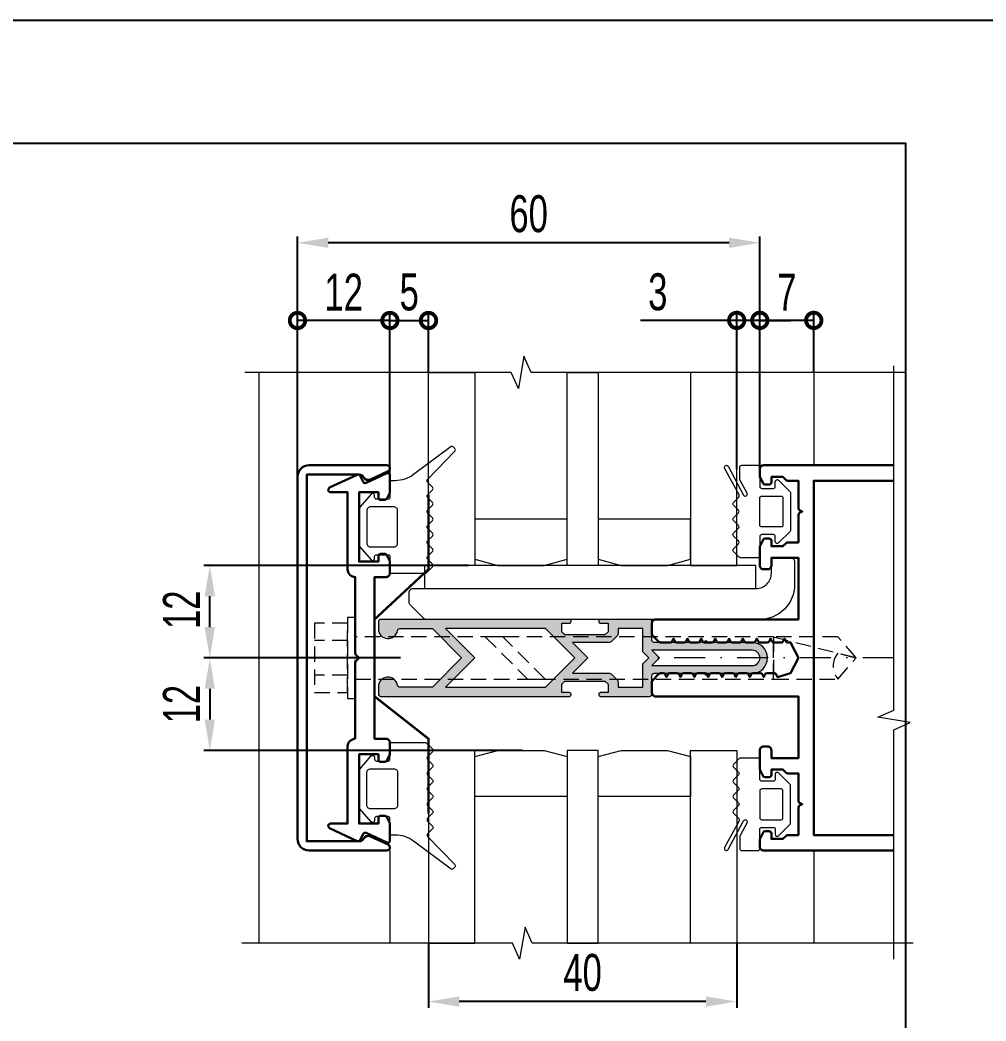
# Model space of a CAD drawing. Extents: x -37 to 8820, y -336 to 478.
# Drawn here: x 1373.2 to 1451.5, y 215.8 to 297 of the extents above; entities that cross this region are included whole.
import ezdxf

# ---------------------------------------------------------------- set-up
doc = ezdxf.new("R2010")
doc.units = 0
doc.header["$LTSCALE"] = 5
doc.linetypes.add('DASHDOT', pattern=[1, 0.5, -0.25, 0, -0.25])
doc.linetypes.add('HIDDEN', pattern=[0.375, 0.25, -0.125])
doc.layers.get('0').update_dxf_attribs({"linetype": 'CONTINUOUS', "lineweight": 30})
doc.layers.get('DEFPOINTS').update_dxf_attribs({"linetype": 'CONTINUOUS'})
for name, color, linetype, lineweight in [('1', 6, 'DASHDOT', 13), ('2', 3, 'HIDDEN', 13), ('Dimentions', 5, 'CONTINUOUS', 15), ('Glass', 5, 'CONTINUOUS', 20), ('Ал подклад', 7, 'CONTINUOUS', 20), ('Герлен', 7, 'CONTINUOUS', 60), ('Зигзаг', 1, 'CONTINUOUS', 15), ('Конструкции', 252, 'CONTINUOUS', 20), ('Подкладки', 1, 'CONTINUOUS', 20), ('Уплотнители', 1, 'CONTINUOUS', 20), ('Штриховка', 1, 'CONTINUOUS', 5)]:
    doc.layers.add(name, color=color, linetype=linetype, lineweight=lineweight)
doc.layers.add('Скрытые', color=14, linetype='CONTINUOUS', plot=False)
doc.styles.add('3', font='RUSS.SHX', dxfattribs={"width": 0.7, "height": 3})
doc.dimstyles.new('MX1_6', dxfattribs={"dimtxt": 3, "dimasz": 2.5, "dimexe": 0.5, "dimexo": 0, "dimgap": 0.8, "dimtad": 1, "dimlfac": 1.6, "dimdsep": 46, "dimtxsty": '3', "dimcen": 0, "dimclrd": 256, "dimclre": 256, "dimclrt": 256, "dimaunit": 1, "dimadec": 0, "dimazin": 0, "dimtfac": 1, "dimtmove": 0, "dimatfit": 1, "dimfxl": 1, "dimtvp": 1, "dimtolj": 1, "dimtzin": 0, "dimarcsym": 0})

# ---------------------------------------------------------------- blocks, each defined once
blk = doc.blocks.new('_DotSmall')
at = {"color": 0, "linetype": 'ByBlock', "const_width": 0.5}
blk.add_lwpolyline([(-0.0625, 0, 1), (0.0625, 0, 1)], format="xyb", close=True, dxfattribs=at)
blk = doc.blocks.new('*D708')
at = {"layer": 'DEFPOINTS', "color": 0, "linetype": 'Continuous', "transparency": 16777216}
for p in [(1406.32, 272.621), (1406.32, 268.402), (1403.195, 260.059)]:
    blk.add_point(p, dxfattribs=at)
at = {"layer": 'Dimentions', "linetype": 'Continuous', "lineweight": -2, "transparency": 16777216}
for p, q in [((1403.195, 260.059), (1403.195, 273.121)), ((1406.32, 268.402), (1406.32, 273.121)), ((1403.195, 272.621), (1406.32, 272.621))]:
    blk.add_line(p, q, dxfattribs=at)
at = {"layer": 'Dimentions', "linetype": 'Continuous', "lineweight": -2, "transparency": 16777216, "xscale": 2.5, "yscale": 2.5, "zscale": 2.5, "rotation": 180}
blk.add_blockref('_DotSmall', (1403.195, 272.621), dxfattribs=at)
at = {"layer": 'Dimentions', "linetype": 'Continuous', "lineweight": -2, "transparency": 16777216, "xscale": 2.5, "yscale": 2.5, "zscale": 2.5}
blk.add_blockref('_DotSmall', (1406.32, 272.621), dxfattribs=at)
at = {"layer": 'Dimentions', "linetype": 'Continuous', "transparency": 16777216, "insert": (1404.758, 274.921), "char_height": 3, "attachment_point": 5, "style": '3'}
blk.add_mtext('\\A1;5', dxfattribs=at)
blk = doc.blocks.new('*D709')
at = {"layer": 'DEFPOINTS', "color": 0, "linetype": 'Continuous', "transparency": 16777216}
for p in [(1406.32, 222.091), (1431.32, 222.091), (1406.32, 217.365)]:
    blk.add_point(p, dxfattribs=at)
at = {"layer": 'Dimentions', "linetype": 'Continuous', "lineweight": -2, "transparency": 16777216}
for p, q in [((1406.32, 222.091), (1406.32, 216.865)), ((1431.32, 222.091), (1431.32, 216.865)), ((1428.82, 217.365), (1408.82, 217.365))]:
    blk.add_line(p, q, dxfattribs=at)
at = {"layer": 'Dimentions', "linetype": 'Continuous', "transparency": 16777216}
for points in [[(1408.82, 217.782), (1408.82, 216.948), (1406.32, 217.365)], [(1428.82, 217.782), (1428.82, 216.948), (1431.32, 217.365)]]:
    blk.add_solid(points, dxfattribs=at)
at = {"layer": 'Dimentions', "linetype": 'Continuous', "transparency": 16777216, "insert": (1418.82, 219.708), "char_height": 3, "attachment_point": 5, "style": '3'}
blk.add_mtext('\\A1;40', dxfattribs=at)
blk = doc.blocks.new('*D710')
at = {"layer": 'DEFPOINTS', "color": 0, "linetype": 'Continuous', "transparency": 16777216}
for p in [(1431.32, 272.63), (1431.32, 260.559), (1433.195, 260.559)]:
    blk.add_point(p, dxfattribs=at)
at = {"layer": 'Dimentions', "linetype": 'Continuous', "lineweight": -2, "transparency": 16777216}
for p, q in [((1431.32, 260.559), (1431.32, 273.13)), ((1433.195, 260.559), (1433.195, 273.13)), ((1431.32, 272.63), (1423.52, 272.63)), ((1433.195, 272.63), (1431.32, 272.63)), ((1433.195, 272.63), (1435.695, 272.63))]:
    blk.add_line(p, q, dxfattribs=at)
at = {"layer": 'Dimentions', "linetype": 'Continuous', "lineweight": -2, "transparency": 16777216, "xscale": 2.5, "yscale": 2.5, "zscale": 2.5}
blk.add_blockref('_DotSmall', (1431.32, 272.63), dxfattribs=at)
at = {"layer": 'Dimentions', "linetype": 'Continuous', "lineweight": -2, "transparency": 16777216, "xscale": 2.5, "yscale": 2.5, "zscale": 2.5, "rotation": 180}
blk.add_blockref('_DotSmall', (1433.195, 272.63), dxfattribs=at)
at = {"layer": 'Dimentions', "linetype": 'Continuous', "transparency": 16777216, "insert": (1424.92, 274.93), "char_height": 3, "attachment_point": 5, "style": '3'}
blk.add_mtext('\\A1;3', dxfattribs=at)
blk = doc.blocks.new('*D711')
at = {"layer": 'DEFPOINTS', "color": 0, "linetype": 'Continuous', "transparency": 16777216}
for p in [(1395.695, 278.925), (1433.195, 260.559), (1395.695, 258.183)]:
    blk.add_point(p, dxfattribs=at)
at = {"layer": 'Dimentions', "linetype": 'Continuous', "lineweight": -2, "transparency": 16777216}
for p, q in [((1395.695, 258.183), (1395.695, 279.425)), ((1433.195, 260.559), (1433.195, 279.425)), ((1430.695, 278.925), (1398.195, 278.925))]:
    blk.add_line(p, q, dxfattribs=at)
at = {"layer": 'Dimentions', "linetype": 'Continuous', "transparency": 16777216}
for points in [[(1398.195, 279.341), (1398.195, 278.508), (1395.695, 278.925)], [(1430.695, 279.341), (1430.695, 278.508), (1433.195, 278.925)]]:
    blk.add_solid(points, dxfattribs=at)
at = {"layer": 'Dimentions', "linetype": 'Continuous', "transparency": 16777216, "insert": (1414.445, 281.268), "char_height": 3, "attachment_point": 5, "style": '3'}
blk.add_mtext('\\A1;60', dxfattribs=at)
blk = doc.blocks.new('*D712')
at = {"layer": 'DEFPOINTS', "color": 0, "linetype": 'Continuous', "transparency": 16777216}
for p in [(1395.695, 272.621), (1403.195, 267.845), (1395.695, 258.183)]:
    blk.add_point(p, dxfattribs=at)
at = {"layer": 'Dimentions', "linetype": 'Continuous', "lineweight": -2, "transparency": 16777216}
for p, q in [((1395.695, 258.183), (1395.695, 273.121)), ((1403.195, 267.845), (1403.195, 273.121)), ((1403.195, 272.621), (1395.695, 272.621))]:
    blk.add_line(p, q, dxfattribs=at)
at = {"layer": 'Dimentions', "linetype": 'Continuous', "lineweight": -2, "transparency": 16777216, "xscale": 2.5, "yscale": 2.5, "zscale": 2.5, "rotation": 180}
blk.add_blockref('_DotSmall', (1395.695, 272.621), dxfattribs=at)
at = {"layer": 'Dimentions', "linetype": 'Continuous', "lineweight": -2, "transparency": 16777216, "xscale": 2.5, "yscale": 2.5, "zscale": 2.5}
blk.add_blockref('_DotSmall', (1403.195, 272.621), dxfattribs=at)
at = {"layer": 'Dimentions', "linetype": 'Continuous', "transparency": 16777216, "insert": (1399.445, 274.921), "char_height": 3, "attachment_point": 5, "style": '3'}
blk.add_mtext('\\A1;12', dxfattribs=at)
blk = doc.blocks.new('*D713')
at = {"layer": 'DEFPOINTS', "color": 0, "linetype": 'Continuous', "transparency": 16777216}
for p in [(1433.195, 272.63), (1433.195, 268.859), (1437.57, 268.402)]:
    blk.add_point(p, dxfattribs=at)
at = {"layer": 'Dimentions', "linetype": 'Continuous', "lineweight": -2, "transparency": 16777216}
for p, q in [((1433.195, 268.859), (1433.195, 273.13)), ((1437.57, 268.402), (1437.57, 273.13)), ((1437.57, 272.63), (1433.195, 272.63))]:
    blk.add_line(p, q, dxfattribs=at)
at = {"layer": 'Dimentions', "linetype": 'Continuous', "lineweight": -2, "transparency": 16777216, "xscale": 2.5, "yscale": 2.5, "zscale": 2.5, "rotation": 180}
blk.add_blockref('_DotSmall', (1433.195, 272.63), dxfattribs=at)
at = {"layer": 'Dimentions', "linetype": 'Continuous', "lineweight": -2, "transparency": 16777216, "xscale": 2.5, "yscale": 2.5, "zscale": 2.5}
blk.add_blockref('_DotSmall', (1437.57, 272.63), dxfattribs=at)
at = {"layer": 'Dimentions', "linetype": 'Continuous', "transparency": 16777216, "insert": (1435.383, 274.93), "char_height": 3, "attachment_point": 5, "style": '3'}
blk.add_mtext('\\A1;7', dxfattribs=at)
blk = doc.blocks.new('*D730')
at = {"layer": 'DEFPOINTS', "color": 0, "linetype": 'Continuous', "transparency": 16777216}
for p in [(1388.586, 252.746), (1409.576, 252.746), (1404.055, 245.246)]:
    blk.add_point(p, dxfattribs=at)
at = {"layer": 'Dimentions', "linetype": 'Continuous', "lineweight": -2, "transparency": 16777216}
for p, q in [((1409.576, 252.746), (1388.086, 252.746)), ((1388.586, 247.746), (1388.586, 250.246)), ((1404.055, 245.246), (1388.086, 245.246))]:
    blk.add_line(p, q, dxfattribs=at)
at = {"layer": 'Dimentions', "linetype": 'Continuous', "transparency": 16777216}
for points in [[(1388.169, 250.246), (1389.003, 250.246), (1388.586, 252.746)], [(1388.169, 247.746), (1389.003, 247.746), (1388.586, 245.246)]]:
    blk.add_solid(points, dxfattribs=at)
at = {"layer": 'Dimentions', "linetype": 'Continuous', "transparency": 16777216, "insert": (1386.286, 249.153), "char_height": 3, "attachment_point": 5, "rotation": 90, "style": '3'}
blk.add_mtext('\\A1;12', dxfattribs=at)
blk = doc.blocks.new('*D731')
at = {"layer": 'DEFPOINTS', "color": 0, "linetype": 'Continuous', "transparency": 16777216}
for p in [(1404.055, 245.246), (1388.586, 237.746), (1413.951, 237.746)]:
    blk.add_point(p, dxfattribs=at)
at = {"layer": 'Dimentions', "linetype": 'Continuous', "lineweight": -2, "transparency": 16777216}
for p, q in [((1404.055, 245.246), (1388.086, 245.246)), ((1388.586, 242.746), (1388.586, 240.246)), ((1413.951, 237.746), (1388.086, 237.746))]:
    blk.add_line(p, q, dxfattribs=at)
at = {"layer": 'Dimentions', "linetype": 'Continuous', "transparency": 16777216}
for points in [[(1388.169, 242.746), (1389.003, 242.746), (1388.586, 245.246)], [(1388.169, 240.246), (1389.003, 240.246), (1388.586, 237.746)]]:
    blk.add_solid(points, dxfattribs=at)
at = {"layer": 'Dimentions', "linetype": 'Continuous', "transparency": 16777216, "insert": (1386.286, 241.496), "char_height": 3, "attachment_point": 5, "rotation": 90, "style": '3'}
blk.add_mtext('\\A1;12', dxfattribs=at)

msp = doc.modelspace()

# ---------------------------------------------------------------- hatches: boundary and pattern name
at = {"layer": 'Штриховка'}
h = msp.add_hatch(color=256, dxfattribs=at)
h.paths.add_polyline_path([(1407.6935, 247.6214), (1410.0685, 245.2464), (1407.6935, 242.8714), (1415.8185, 242.8714), (1418.1935, 245.2464), (1415.8185, 247.6214)], flags=16)
edge = h.paths.add_edge_path()
edge.add_arc((1420.2578, 248.2464), 0.125, 90, 180)
edge.add_line((1420.1328, 248.2464), (1420.1328, 248.1839))
edge.add_arc((1420.2578, 248.1839), 0.125, 180, 270)
edge.add_line((1420.2578, 248.0589), (1420.8828, 248.0589))
edge.add_line((1420.8828, 248.0589), (1420.8828, 247.3677))
edge.add_line((1420.8828, 247.3677), (1420.6365, 247.1214))
edge.add_line((1420.6365, 247.1214), (1417.3791, 247.1214))
edge.add_line((1417.3791, 247.1214), (1417.1328, 247.3677))
edge.add_line((1417.1328, 247.3677), (1417.1328, 248.0589))
edge.add_line((1417.1328, 248.0589), (1417.7578, 248.0589))
edge.add_arc((1417.7578, 248.1839), 0.125, 270, 360)
edge.add_line((1417.8828, 248.1839), (1417.8828, 248.2464))
edge.add_arc((1417.7578, 248.2464), 0.125, 360, 450)
edge.add_line((1417.7578, 248.3714), (1402.4453, 248.3714))
edge.add_arc((1402.4453, 248.1839), 0.1875, 90, 180)
edge.add_line((1402.2578, 248.1839), (1402.2578, 247.5901))
edge.add_arc((1403.0391, 247.5901), 0.7812, 180, 350.718201)
edge.add_arc((1403.9951, 247.4339), 0.1875, 90, 170.718201, ccw=False)
edge.add_line((1403.9951, 247.6214), (1406.6328, 247.6214))
edge.add_line((1406.6328, 247.6214), (1409.0078, 245.2464))
edge.add_line((1409.0078, 245.2464), (1406.6328, 242.8714))
edge.add_line((1406.6328, 242.8714), (1403.9951, 242.8714))
edge.add_arc((1403.9951, 243.0589), 0.1875, 189.281799, 270, ccw=False)
edge.add_arc((1403.0391, 242.9026), 0.7812, 9.281799, 180)
edge.add_line((1402.2578, 242.9026), (1402.2578, 242.3089))
edge.add_arc((1402.4453, 242.3089), 0.1875, 180, 270)
edge.add_line((1402.4453, 242.1214), (1417.7578, 242.1214))
edge.add_arc((1417.7578, 242.2464), 0.125, 270, 360)
edge.add_line((1417.8828, 242.2464), (1417.8828, 242.3089))
edge.add_arc((1417.7578, 242.3089), 0.125, 360, 450)
edge.add_line((1417.7578, 242.4339), (1417.1328, 242.4339))
edge.add_line((1417.1328, 242.4339), (1417.1328, 243.1251))
edge.add_line((1417.1328, 243.1251), (1417.3791, 243.3714))
edge.add_line((1417.3791, 243.3714), (1420.6365, 243.3714))
edge.add_line((1420.6365, 243.3714), (1420.8828, 243.1251))
edge.add_line((1420.8828, 243.1251), (1420.8828, 242.4339))
edge.add_line((1420.8828, 242.4339), (1420.2578, 242.4339))
edge.add_arc((1420.2578, 242.3089), 0.125, 90, 180)
edge.add_line((1420.1328, 242.3089), (1420.1328, 242.2464))
edge.add_arc((1420.2578, 242.2464), 0.125, 180, 270)
edge.add_line((1420.2578, 242.1214), (1424.2578, 242.1214))
edge.add_arc((1424.2578, 242.3089), 0.1875, 270, 360)
edge.add_line((1424.4453, 242.3089), (1424.4453, 243.8089))
edge.add_arc((1424.6328, 243.8089), 0.1875, 90, 180, ccw=False)
edge.add_line((1424.6328, 243.9964), (1428.6953, 243.9964))
edge.add_arc((1428.8203, 243.9964), 0.125, 180, 360)
edge.add_line((1428.9453, 243.9964), (1432.5703, 243.9964))
edge.add_arc((1432.5703, 245.2464), 1.25, 270, 450)
edge.add_line((1432.5703, 246.4964), (1428.9453, 246.4964))
edge.add_arc((1428.8203, 246.4964), 0.125, 0, 180)
edge.add_line((1428.6953, 246.4964), (1424.6328, 246.4964))
edge.add_arc((1424.6328, 246.6839), 0.1875, 180, 270, ccw=False)
edge.add_line((1424.4453, 246.6839), (1424.4453, 248.1839))
edge.add_arc((1424.2578, 248.1839), 0.1875, 360, 450)
edge.add_line((1424.2578, 248.3714), (1420.2578, 248.3714))
edge = h.paths.add_edge_path(flags=16)
edge.add_line((1423.6953, 247.6214), (1421.6953, 247.6214))
edge.add_line((1421.6953, 247.6214), (1421.6953, 247.1972))
edge.add_arc((1421.5078, 247.1972), 0.1875, 315, 360, ccw=False)
edge.add_line((1421.6404, 247.0646), (1421.1271, 246.5513))
edge.add_arc((1420.9945, 246.6839), 0.1875, 270, 315, ccw=False)
edge.add_line((1420.9945, 246.4964), (1418.0041, 246.4964))
edge.add_line((1418.0041, 246.4964), (1419.2541, 245.2464))
edge.add_line((1419.2541, 245.2464), (1418.0041, 243.9964))
edge.add_line((1418.0041, 243.9964), (1420.9945, 243.9964))
edge.add_arc((1420.9945, 243.8089), 0.1875, 45, 90, ccw=False)
edge.add_line((1421.1271, 243.9415), (1421.6404, 243.4281))
edge.add_arc((1421.5078, 243.2956), 0.1875, 0, 45, ccw=False)
edge.add_line((1421.6953, 243.2956), (1421.6953, 242.8714))
edge.add_line((1421.6953, 242.8714), (1423.6953, 242.8714))
edge.add_line((1423.6953, 242.8714), (1423.6953, 244.7553))
edge.add_line((1423.6953, 244.7553), (1424.1864, 245.2464))
edge.add_line((1424.1864, 245.2464), (1423.6953, 245.7375))
edge.add_line((1423.6953, 245.7375), (1423.6953, 247.6214))
edge = h.paths.add_edge_path(flags=16)
edge.add_line((1425.0703, 245.2464), (1424.4453, 244.6214))
edge.add_line((1424.4453, 244.6214), (1432.5703, 244.6214))
edge.add_arc((1432.5703, 245.2464), 0.625, 270, 450)
edge.add_line((1432.5703, 245.8714), (1424.4453, 245.8714))
edge.add_line((1424.4453, 245.8714), (1425.0703, 245.2464))

# ---------------------------------------------------------------- linework, layer by layer
for points in [[(1395.6953, 259.9339), (1395.6953, 230.5589, 0.4142136), (1396.6328, 229.6214), (1402.9453, 229.6214, 0.8025849), (1403.051, 230.098), (1401.6143, 230.7679, 0.4015594), (1401.0413, 230.5733, -0.2797393), (1400.7086, 230.3714), (1396.4453, 230.3714), (1396.4453, 260.1214), (1400.7086, 260.1214, -0.2797393), (1401.0413, 259.9195, 0.4015594), (1401.6143, 259.7249), (1403.051, 260.3948, 0.8025849), (1402.9453, 260.8714), (1396.6328, 260.8714, 0.4142136)], [(1400.3828, 238.6839), (1400.3828, 244.8562, -0.1989124), (1400.4377, 244.9888), (1400.6953, 245.2464), (1400.4377, 245.504, -0.1989124), (1400.3828, 245.6365), (1400.3828, 251.8089, -0.4142136), (1399.7578, 252.4339), (1399.7578, 258.6839), (1398.3828, 258.6839, -0.4142136), (1398.1953, 258.8714), (1398.1953, 258.8904, -0.2914734), (1398.3036, 259.0603), (1400.5414, 260.1038, -0.4142136), (1400.7906, 260.0131), (1401.0106, 259.5413, 0.4142136), (1401.2597, 259.4506), (1402.9286, 260.2288, -0.5486188), (1403.1953, 260.0589), (1403.1953, 258.7281, -0.1164338), (1403.1755, 258.6443), (1402.9347, 258.1625, -0.284079), (1402.7669, 258.0589), (1402.4453, 258.0589, -0.4142136), (1402.2578, 258.2464), (1402.2578, 258.6839), (1400.6953, 258.6839), (1400.6953, 253.0589), (1402.2578, 253.0589), (1402.2578, 253.4964, -0.4142136), (1402.4453, 253.6839), (1402.7669, 253.6839, -0.284079), (1402.9347, 253.5802), (1403.1755, 253.0985, -0.1164338), (1403.1953, 253.0146), (1403.1953, 252.1214, -0.4142136), (1402.8828, 251.8089), (1401.9453, 251.8089), (1401.9453, 238.6839), (1402.8828, 238.6839, -0.4142136), (1403.1953, 238.3714), (1403.1953, 237.4781, -0.1164338), (1403.1755, 237.3943), (1402.9347, 236.9125, -0.284079), (1402.7669, 236.8089), (1402.4453, 236.8089, -0.4142136), (1402.2578, 236.9964), (1402.2578, 237.4339), (1400.6953, 237.4339), (1400.6953, 231.8089), (1402.2578, 231.8089), (1402.2578, 232.2464, -0.4142136), (1402.4453, 232.4339), (1402.7669, 232.4339, -0.284079), (1402.9347, 232.3302), (1403.1755, 231.8485, -0.1164338), (1403.1953, 231.7646), (1403.1953, 230.4339, -0.5486188), (1402.9286, 230.2639), (1401.2597, 231.0421, 0.4142136), (1401.0106, 230.9514), (1400.7906, 230.4796, -0.4142136), (1400.5414, 230.3889), (1398.3036, 231.4325, -0.2914734), (1398.1953, 231.6024), (1398.1953, 231.6214, -0.4142136), (1398.3828, 231.8089), (1399.7578, 231.8089), (1399.7578, 238.0589, -0.4142136)]]:
    msp.add_lwpolyline(points, format="xyb", close=True)
msp.add_lwpolyline([(1444.0605, 229.6214), (1433.5078, 229.6214, -0.4142136), (1433.1953, 229.9339), (1433.1953, 230.5146, -0.1164338), (1433.2151, 230.5985), (1433.456, 231.0802, -0.284079), (1433.6237, 231.1839), (1433.9453, 231.1839, -0.4142136), (1434.1328, 230.9964), (1434.1328, 230.5589), (1435.0703, 230.5589), (1435.3279, 230.8165, -0.1989124), (1435.4605, 230.8714), (1436.3203, 230.8714), (1436.3203, 233.0992, -0.284079), (1436.424, 233.267), (1436.6328, 233.3714), (1436.424, 233.4758, -0.284079), (1436.3203, 233.6435), (1436.3203, 235.8714), (1435.4605, 235.8714, -0.1989124), (1435.3279, 235.9263), (1435.0703, 236.1839), (1434.1328, 236.1839), (1434.1328, 235.7464, -0.4142136), (1433.9453, 235.5589), (1433.6237, 235.5589, -0.284079), (1433.456, 235.6625), (1433.2151, 236.1443, -0.1164338), (1433.1953, 236.2281), (1433.1953, 237.7464, -0.4142136), (1433.5078, 238.0589), (1433.8203, 238.0589, -0.4142136), (1434.1328, 237.7464), (1434.1328, 237.1214), (1436.3203, 237.1214), (1436.3203, 242.1214), (1424.7578, 242.1214, -0.4142136), (1424.4453, 242.4339), (1424.4453, 243.2937, -0.1989124), (1424.5002, 243.4263), (1425.0154, 243.9415, -0.1989124), (1425.148, 243.9964), (1425.3607, 243.9964, -0.284079), (1425.5284, 243.8927), (1425.6328, 243.6839), (1425.7373, 243.8927, -0.284079), (1425.905, 243.9964), (1426.4857, 243.9964, -0.284079), (1426.6534, 243.8927), (1426.7578, 243.6839), (1426.8623, 243.8927, -0.284079), (1427.03, 243.9964), (1427.6107, 243.9964, -0.284079), (1427.7784, 243.8927), (1427.8828, 243.6839), (1427.9873, 243.8927, -0.284079), (1428.155, 243.9964), (1428.7357, 243.9964, -0.284079), (1428.9034, 243.8927), (1429.0078, 243.6839), (1429.1123, 243.8927, -0.284079), (1429.28, 243.9964), (1429.8607, 243.9964, -0.284079), (1430.0284, 243.8927), (1430.1328, 243.6839), (1430.2373, 243.8927, -0.284079), (1430.405, 243.9964), (1430.9857, 243.9964, -0.284079), (1431.1534, 243.8927), (1431.2578, 243.6839), (1431.3623, 243.8927, -0.284079), (1431.53, 243.9964), (1432.1107, 243.9964, -0.284079), (1432.2784, 243.8927), (1432.3828, 243.6839), (1432.4873, 243.8927, -0.284079), (1432.655, 243.9964), (1433.2357, 243.9964, -0.284079), (1433.4034, 243.8927), (1433.5078, 243.6839), (1433.6123, 243.8927, -0.284079), (1433.78, 243.9964), (1434.3607, 243.9964, -0.284079), (1434.5284, 243.8927), (1434.6328, 243.6839), (1435.6953, 243.9964), (1436.3203, 245.2464), (1435.6953, 246.4964), (1435.4675, 246.4964, -0.284079), (1435.2998, 246.6), (1435.1953, 246.8089), (1435.0909, 246.6, -0.284079), (1434.9232, 246.4964), (1434.3425, 246.4964, -0.284079), (1434.1748, 246.6), (1434.0703, 246.8089), (1433.9659, 246.6, -0.284079), (1433.7982, 246.4964), (1433.2175, 246.4964, -0.284079), (1433.0498, 246.6), (1432.9453, 246.8089), (1432.8409, 246.6, -0.284079), (1432.6732, 246.4964), (1432.0925, 246.4964, -0.284079), (1431.9248, 246.6), (1431.8203, 246.8089), (1431.7159, 246.6, -0.284079), (1431.5482, 246.4964), (1430.9675, 246.4964, -0.284079), (1430.7998, 246.6), (1430.6953, 246.8089), (1430.5909, 246.6, -0.284079), (1430.4232, 246.4964), (1429.8425, 246.4964, -0.284079), (1429.6748, 246.6), (1429.5703, 246.8089), (1429.4659, 246.6, -0.284079), (1429.2982, 246.4964), (1428.7175, 246.4964, -0.284079), (1428.5498, 246.6), (1428.4453, 246.8089), (1428.3409, 246.6, -0.284079), (1428.1732, 246.4964), (1427.5925, 246.4964, -0.284079), (1427.4248, 246.6), (1427.3203, 246.8089), (1427.2159, 246.6, -0.284079), (1427.0482, 246.4964), (1426.4675, 246.4964, -0.284079), (1426.2998, 246.6), (1426.1953, 246.8089), (1426.0909, 246.6, -0.284079), (1425.9232, 246.4964), (1425.148, 246.4964, -0.1989124), (1425.0154, 246.5513), (1424.5002, 247.0665, -0.1989124), (1424.4453, 247.199), (1424.4453, 248.0589, -0.4142136), (1424.7578, 248.3714), (1436.3203, 248.3714), (1436.3203, 253.3714), (1434.1328, 253.3714), (1434.1328, 252.7464, -0.4142136), (1433.8203, 252.4339), (1433.5078, 252.4339, -0.4142136), (1433.1953, 252.7464), (1433.1953, 254.2646, -0.1164338), (1433.2151, 254.3485), (1433.456, 254.8302, -0.284079), (1433.6237, 254.9339), (1433.9453, 254.9339, -0.4142136), (1434.1328, 254.7464), (1434.1328, 254.3089), (1435.0703, 254.3089), (1435.3279, 254.5665, -0.1989124), (1435.4605, 254.6214), (1436.3203, 254.6214), (1436.3203, 256.8492, -0.284079), (1436.424, 257.017), (1436.6328, 257.1214), (1436.424, 257.2258, -0.284079), (1436.3203, 257.3935), (1436.3203, 259.6214), (1435.4605, 259.6214, -0.1989124), (1435.3279, 259.6763), (1435.0703, 259.9339), (1434.1328, 259.9339), (1434.1328, 259.4964, -0.4142136), (1433.9453, 259.3089), (1433.6237, 259.3089, -0.284079), (1433.456, 259.4125), (1433.2151, 259.8943, -0.1164338), (1433.1953, 259.9781), (1433.1953, 260.5589, -0.4142136), (1433.5078, 260.8714), (1444.0605, 260.8714)], format="xyb")
msp.add_lwpolyline([(1444.0605, 230.8714), (1437.5703, 230.8714), (1437.5703, 259.6214), (1444.0605, 259.6214)])
at = {"layer": '1'}
msp.add_line((1444.0605, 245.2464), (1424.4453, 245.2464), dxfattribs=at)
at = {"layer": '2'}
for p, q in [((1399.7578, 246.6526), (1397.0703, 246.6526)), ((1399.7578, 243.8401), (1397.0703, 243.8401))]:
    msp.add_line(p, q, dxfattribs=at)
for points in [[(1399.7578, 241.9651), (1400.3828, 241.9651), (1400.3828, 248.5276), (1399.7578, 248.5276)], [(1399.7578, 242.4339), (1399.7578, 248.0589), (1397.0703, 248.0589), (1397.0703, 242.4339)], [(1400.3828, 243.5276), (1434.2917, 243.5316), (1434.2917, 245.2464), (1434.2917, 246.9651), (1400.3828, 246.9651)], [(1410.9147, 246.9651), (1414.3522, 243.5276), (1415.7844, 243.5276), (1412.3469, 246.9651)]]:
    msp.add_lwpolyline(points, close=True, dxfattribs=at)
msp.add_lwpolyline([(1434.2917, 243.5316), (1439.5167, 243.5316), (1441.0095, 245.2483), (1439.5167, 246.9651), (1434.2917, 246.9651), (1434.2917, 243.5316)], dxfattribs=at)
msp.add_lwpolyline([(1434.2917, 246.9651), (1441.0095, 245.2483), (1439.5167, 245.6299, 0.3633079), (1439.5167, 243.5316)], format="xyb", dxfattribs=at)
at = {"layer": 'Glass'}
for points in [[(1410.0703, 268.4016), (1410.0703, 252.7463), (1406.3203, 252.7463), (1406.3203, 268.4016)], [(1420.0703, 268.4016), (1420.0703, 252.7463), (1417.5703, 252.7463), (1417.5703, 268.4016)], [(1427.5703, 268.4016), (1427.5703, 252.7463), (1431.3203, 252.7463), (1431.3203, 268.4016)], [(1417.5703, 253.2487), (1417.5703, 256.4963), (1410.0703, 256.4963), (1410.0703, 253.2487), (1411.9453, 252.7463), (1415.6953, 252.7463)], [(1427.5703, 253.2487), (1427.5703, 256.4963), (1420.0703, 256.4963), (1420.0703, 253.2487), (1421.9453, 252.7463), (1425.6953, 252.7463)], [(1410.0703, 222.0911), (1410.0703, 237.7465), (1406.3203, 237.7465), (1406.3203, 222.0911)], [(1417.5703, 237.2441), (1417.5703, 233.9965), (1410.0703, 233.9965), (1410.0703, 237.2441), (1411.9453, 237.7465), (1415.6953, 237.7465)], [(1420.0703, 222.0911), (1420.0703, 237.7465), (1417.5703, 237.7465), (1417.5703, 222.0911)], [(1427.5703, 237.2441), (1427.5703, 233.9965), (1420.0703, 233.9965), (1420.0703, 237.2441), (1421.9453, 237.7465), (1425.6953, 237.7465)], [(1427.5703, 222.0911), (1427.5703, 237.7465), (1431.3203, 237.7465), (1431.3203, 222.0911)]]:
    msp.add_lwpolyline(points, close=True, dxfattribs=at)
at = {"layer": 'Ал подклад', "color": 0}
msp.add_lwpolyline([(1435.6953, 253.3713, -0.4142136), (1436.0078, 253.0588), (1436.0078, 251.1838, -0.4142136), (1433.1953, 248.3713), (1406.1367, 248.3714, -0.1989124), (1405.9157, 248.4629), (1404.8488, 249.5298, -0.1989124), (1404.7572, 249.7508), (1404.7572, 250.5589, -0.4142136), (1405.0697, 250.8714), (1432.8828, 250.8713, 0.4142136), (1434.1328, 252.1213), (1434.1328, 253.0588, -0.4142136), (1434.4453, 253.3713)], format="xyb", close=True, dxfattribs=at)
at = {"layer": 'Герлен', "ltscale": 2, "const_width": 0.1875}
msp.add_lwpolyline([(1406.3203, 232.6214), (1406.3203, 238.6839), (1401.9453, 242.1214), (1401.9453, 248.3714), (1406.3203, 252.4339), (1406.3203, 258.4964)], dxfattribs=at)
at = {"layer": 'Зигзаг'}
for points in [[(1445.0645, 268.4016), (1414.6363, 268.4016), (1414.0555, 269.7195), (1413.6198, 267.1068), (1413.0373, 268.4016), (1391.4127, 268.4016)], [(1444.0605, 220.8146), (1444.0605, 239.4196), (1445.3784, 240.0004), (1442.7657, 240.436), (1444.0605, 241.0185), (1444.0605, 268.9452)], [(1445.6245, 222.0911), (1414.7293, 222.0911), (1414.1485, 223.409), (1413.7128, 220.7963), (1413.1303, 222.0911), (1391.1679, 222.0911)]]:
    msp.add_lwpolyline(points, dxfattribs=at)
at = {"layer": 'Конструкции'}
for p, q in [((1403.1953, 260.8714), (1403.1953, 268.4016)), ((1437.5703, 268.4016), (1437.5703, 260.8714)), ((1403.1953, 229.6214), (1403.1953, 222.0911)), ((1437.5703, 229.6214), (1437.5703, 222.0911))]:
    msp.add_line(p, q, dxfattribs=at)
msp.add_lwpolyline([(1392.5703, 268.4016), (1392.5703, 222.0911)], dxfattribs=at)
at = {"layer": 'Подкладки'}
msp.add_lwpolyline([(1406.0078, 252.7464), (1406.0078, 250.8714), (1432.8828, 250.8714), (1432.8828, 252.7464)], close=True, dxfattribs=at)
at = {"layer": 'Скрытые', "linetype": 'Continuous'}
for points in [[(1260, 297), (1470, 297), (1470, 0), (1260, 0)], [(1280, 10), (1280, 287), (1445, 287), (1445, 10)]]:
    msp.add_lwpolyline(points, close=True, dxfattribs=at)
at = {"layer": 'Уплотнители'}
for points in [[(1401.9453, 253.4651, -0.4142136), (1402.1016, 253.6214), (1403.0391, 253.6214, -0.4142136), (1403.1953, 253.4651), (1403.1953, 252.1214), (1406.0833, 252.1214, 0.1989124), (1406.1717, 252.158), (1406.6496, 252.6359, 0.4142136), (1406.6496, 252.8569), (1406.2455, 253.2609, -0.4142136), (1406.2455, 253.4819), (1406.6496, 253.8859, 0.4142136), (1406.6496, 254.1069), (1406.2455, 254.5109, -0.4142136), (1406.2455, 254.7319), (1406.6496, 255.1359, 0.4142136), (1406.6496, 255.3569), (1406.2455, 255.7609, -0.4142136), (1406.2455, 255.9819), (1406.6496, 256.3859, 0.4142136), (1406.6496, 256.6069), (1406.2455, 257.0109, -0.4142136), (1406.2455, 257.2319), (1406.6496, 257.6359, 0.4142136), (1406.6496, 257.8569), (1406.2455, 258.2609, -0.4142136), (1406.2455, 258.4819), (1406.6496, 258.8859, 0.4142136), (1406.6496, 259.1069), (1406.2455, 259.5109, -0.4142136), (1406.2455, 259.7319), (1408.4598, 262.0109, 0.4142136), (1408.4598, 262.2319), (1408.3285, 262.3632, 0.2925382), (1408.164, 262.3993), (1405.1108, 260.1185, -0.1617878), (1403.6146, 259.6214), (1403.1953, 259.6214), (1403.1953, 258.2776, -0.4142136), (1403.0391, 258.1214), (1402.1016, 258.1214, -0.4142136), (1401.9453, 258.2776), (1401.9453, 258.4339, 0.6685867), (1401.6785, 258.5442), (1400.741, 257.4796, 0.1986192), (1400.6953, 257.3693), (1400.6953, 254.3735, 0.1986192), (1400.741, 254.2631), (1401.6785, 253.1985, 0.6685867), (1401.9453, 253.3089)], [(1432.1562, 258.6021), (1431.5892, 259.6472, -0.1249127), (1431.5703, 259.7217), (1431.5703, 260.7151, -0.4142136), (1431.7266, 260.8714), (1433.0391, 260.8714, -0.4142136), (1433.1953, 260.7151), (1433.1953, 259.1526, 0.4142136), (1433.3516, 258.9964), (1434.2891, 258.9964, 0.4142136), (1434.4453, 259.1526), (1434.4453, 259.5589, -0.6685867), (1434.7122, 259.6692), (1435.6497, 258.7296, -0.1986192), (1435.6953, 258.6193), (1435.6953, 255.6235, -0.1986192), (1435.6497, 255.5131), (1434.7122, 254.5735, -0.6685867), (1434.4453, 254.6839), (1434.4453, 255.0901, 0.4142136), (1434.2891, 255.2464), (1433.3516, 255.2464, 0.4142136), (1433.1953, 255.0901), (1433.1953, 253.5276, -0.4142136), (1433.0391, 253.3714), (1431.635, 253.3714, -0.1989124), (1431.5246, 253.4171), (1431.0558, 253.8859, -0.4142136), (1431.0558, 254.1069), (1431.4598, 254.5109, 0.4142136), (1431.4598, 254.7319), (1431.0558, 255.1359, -0.4142136), (1431.0558, 255.3569), (1431.4598, 255.7609, 0.4142136), (1431.4598, 255.9819), (1431.0558, 256.3859, -0.4142136), (1431.0558, 256.6069), (1431.4598, 257.0109, 0.4142136), (1431.4598, 257.2319), (1431.0558, 257.6359, -0.4142136), (1431.0558, 257.8569), (1431.4879, 258.2889, 0.3320761), (1431.5147, 258.4739), (1430.3392, 260.6406, -1), (1430.6139, 260.7896), (1431.8815, 258.4531, 1)], [(1435.0703, 258.2151), (1435.0703, 256.0276, -0.4142136), (1434.9141, 255.8714), (1433.3516, 255.8714, -0.4142136), (1433.1953, 256.0276), (1433.1953, 258.2151, -0.4142136), (1433.3516, 258.3714), (1434.9141, 258.3714, -0.4142136)], [(1401.3203, 257.1839), (1401.3203, 254.5589, 0.4142136), (1401.6328, 254.2464), (1403.5078, 254.2464, 0.4142136), (1403.8203, 254.5589), (1403.8203, 257.1839, 0.4142136), (1403.5078, 257.4964), (1401.6328, 257.4964, 0.4142136)], [(1420.2578, 248.3714, 0.4142136), (1420.1328, 248.2464), (1420.1328, 248.1839, 0.4142136), (1420.2578, 248.0589), (1420.8828, 248.0589), (1420.8828, 247.3677), (1420.6365, 247.1214), (1417.3791, 247.1214), (1417.1328, 247.3677), (1417.1328, 248.0589), (1417.7578, 248.0589, 0.4142136), (1417.8828, 248.1839), (1417.8828, 248.2464, 0.4142136), (1417.7578, 248.3714), (1402.4453, 248.3714, 0.4142136), (1402.2578, 248.1839), (1402.2578, 247.5901, 0.9221128), (1403.8101, 247.4641, -0.3675232), (1403.9951, 247.6214), (1406.6328, 247.6214), (1409.0078, 245.2464), (1406.6328, 242.8714), (1403.9951, 242.8714, -0.3675232), (1403.8101, 243.0286, 0.9221128), (1402.2578, 242.9026), (1402.2578, 242.3089, 0.4142136), (1402.4453, 242.1214), (1417.7578, 242.1214, 0.4142136), (1417.8828, 242.2464), (1417.8828, 242.3089, 0.4142136), (1417.7578, 242.4339), (1417.1328, 242.4339), (1417.1328, 243.1251), (1417.3791, 243.3714), (1420.6365, 243.3714), (1420.8828, 243.1251), (1420.8828, 242.4339), (1420.2578, 242.4339, 0.4142136), (1420.1328, 242.3089), (1420.1328, 242.2464, 0.4142136), (1420.2578, 242.1214), (1424.2578, 242.1214, 0.4142136), (1424.4453, 242.3089), (1424.4453, 243.8089, -0.4142136), (1424.6328, 243.9964), (1428.6953, 243.9964, 1), (1428.9453, 243.9964), (1432.5703, 243.9964, 1), (1432.5703, 246.4964), (1428.9453, 246.4964, 1), (1428.6953, 246.4964), (1424.6328, 246.4964, -0.4142136), (1424.4453, 246.6839), (1424.4453, 248.1839, 0.4142136), (1424.2578, 248.3714)], [(1423.6953, 247.6214), (1421.6953, 247.6214), (1421.6953, 247.1972, -0.1989124), (1421.6404, 247.0646), (1421.1271, 246.5513, -0.1989124), (1420.9945, 246.4964), (1418.0041, 246.4964), (1419.2541, 245.2464), (1418.0041, 243.9964), (1420.9945, 243.9964, -0.1989124), (1421.1271, 243.9415), (1421.6404, 243.4281, -0.1989124), (1421.6953, 243.2956), (1421.6953, 242.8714), (1423.6953, 242.8714), (1423.6953, 244.7553), (1424.1864, 245.2464), (1423.6953, 245.7375)], [(1425.0703, 245.2464), (1424.4453, 244.6214), (1432.5703, 244.6214, 1), (1432.5703, 245.8714), (1424.4453, 245.8714), (1425.0703, 245.2464)], [(1401.9453, 237.0276, 0.4142136), (1402.1016, 236.8714), (1403.0391, 236.8714, 0.4142136), (1403.1953, 237.0276), (1403.1953, 238.3714), (1406.0833, 238.3714, -0.1989124), (1406.1717, 238.3348), (1406.6496, 237.8569, -0.4142136), (1406.6496, 237.6359), (1406.2455, 237.2319, 0.4142136), (1406.2455, 237.0109), (1406.6496, 236.6069, -0.4142136), (1406.6496, 236.3859), (1406.2455, 235.9819, 0.4142136), (1406.2455, 235.7609), (1406.6496, 235.3569, -0.4142136), (1406.6496, 235.1359), (1406.2455, 234.7319, 0.4142136), (1406.2455, 234.5109), (1406.6496, 234.1069, -0.4142136), (1406.6496, 233.8859), (1406.2455, 233.4819, 0.4142136), (1406.2455, 233.2609), (1406.6496, 232.8569, -0.4142136), (1406.6496, 232.6359), (1406.2455, 232.2319, 0.4142136), (1406.2455, 232.0109), (1406.6496, 231.6069, -0.4142136), (1406.6496, 231.3859), (1406.2455, 230.9819, 0.4142136), (1406.2455, 230.7609), (1408.4598, 228.4819, -0.4142136), (1408.4598, 228.2609), (1408.3285, 228.1296, -0.2925382), (1408.164, 228.0934), (1405.1108, 230.3742, 0.1617878), (1403.6146, 230.8714), (1403.1953, 230.8714), (1403.1953, 232.2151, 0.4142136), (1403.0391, 232.3714), (1402.1016, 232.3714, 0.4142136), (1401.9453, 232.2151), (1401.9453, 232.0589, -0.6685867), (1401.6785, 231.9485), (1400.741, 233.0131, -0.1986192), (1400.6953, 233.1235), (1400.6953, 236.1193, -0.1986192), (1400.741, 236.2296), (1401.6785, 237.2942, -0.6685867), (1401.9453, 237.1839)], [(1432.1562, 231.8906), (1431.5892, 230.8456, 0.1249127), (1431.5703, 230.7711), (1431.5703, 229.7776, 0.4142136), (1431.7266, 229.6214), (1433.0391, 229.6214, 0.4142136), (1433.1953, 229.7776), (1433.1953, 231.3401, -0.4142136), (1433.3516, 231.4964), (1434.2891, 231.4964, -0.4142136), (1434.4453, 231.3401), (1434.4453, 230.9339, 0.6685867), (1434.7122, 230.8235), (1435.6497, 231.7631, 0.1986192), (1435.6953, 231.8735), (1435.6953, 234.8693, 0.1986192), (1435.6497, 234.9796), (1434.7122, 235.9192, 0.6685867), (1434.4453, 235.8089), (1434.4453, 235.4026, -0.4142136), (1434.2891, 235.2464), (1433.3516, 235.2464, -0.4142136), (1433.1953, 235.4026), (1433.1953, 236.9651, 0.4142136), (1433.0391, 237.1214), (1431.635, 237.1214, 0.1989124), (1431.5246, 237.0756), (1431.0558, 236.6069, 0.4142136), (1431.0558, 236.3859), (1431.4598, 235.9819, -0.4142136), (1431.4598, 235.7609), (1431.0558, 235.3569, 0.4142136), (1431.0558, 235.1359), (1431.4598, 234.7319, -0.4142136), (1431.4598, 234.5109), (1431.0558, 234.1069, 0.4142136), (1431.0558, 233.8859), (1431.4598, 233.4819, -0.4142136), (1431.4598, 233.2609), (1431.0558, 232.8569, 0.4142136), (1431.0558, 232.6359), (1431.4879, 232.2039, -0.3320761), (1431.5147, 232.0189), (1430.3392, 229.8521, 1), (1430.6139, 229.7031), (1431.8815, 232.0396, -1)], [(1401.3203, 233.3089), (1401.3203, 235.9339, -0.4142136), (1401.6328, 236.2464), (1403.5078, 236.2464, -0.4142136), (1403.8203, 235.9339), (1403.8203, 233.3089, -0.4142136), (1403.5078, 232.9964), (1401.6328, 232.9964, -0.4142136)], [(1435.0703, 232.2776), (1435.0703, 234.4651, 0.4142136), (1434.9141, 234.6214), (1433.3516, 234.6214, 0.4142136), (1433.1953, 234.4651), (1433.1953, 232.2776, 0.4142136), (1433.3516, 232.1214), (1434.9141, 232.1214, 0.4142136)]]:
    msp.add_lwpolyline(points, format="xyb", close=True, dxfattribs=at)
msp.add_lwpolyline([(1407.6935, 247.6214), (1410.0685, 245.2464), (1407.6935, 242.8714), (1415.8185, 242.8714), (1418.1935, 245.2464), (1415.8185, 247.6214)], close=True, dxfattribs=at)

# ---------------------------------------------------------------- dimensions: what is measured, and where the dimension line sits
at = {"layer": 'Dimentions', "linetype": 'Continuous'}
for base, p1, p2, picture, middle in [((1395.6953, 278.9247), (1433.1953, 260.5589), (1395.6953, 258.183), '*D711', (1414.4453, 281.2676)), ((1406.3203, 217.3649), (1431.3203, 222.0911), (1406.3203, 222.0911), '*D709', (1418.8203, 219.7078))]:
    dim = msp.add_linear_dim(base=base, p1=p1, p2=p2, dimstyle='MX1_6', dxfattribs=at)
    dim.commit()
    dim.dimension.update_dxf_attribs({"geometry": picture, "text_midpoint": middle})
for base, p1, p2, picture, middle in [((1395.6953, 272.6206), (1403.1953, 267.8452), (1395.6953, 258.183), '*D712', (1399.4453, 274.9206)), ((1406.3203, 272.6206), (1403.1953, 260.0589), (1406.3203, 268.4016), '*D708', (1404.7578, 274.9206)), ((1431.3203, 272.6297), (1433.1953, 260.5589), (1431.3203, 260.5589), '*D710', (1424.9203, 274.9297)), ((1433.1953, 272.6297), (1437.5703, 268.4016), (1433.1953, 268.8594), '*D713', (1435.3828, 274.9297))]:
    dim = msp.add_linear_dim(base=base, p1=p1, p2=p2, dimstyle='MX1_6', override={"dimdec": 0, "dimblk1": 'DotSmall', "dimblk2": 'DotSmall', "dimsah": 1}, dxfattribs=at)
    dim.commit()
    dim.dimension.update_dxf_attribs({"geometry": picture, "text_midpoint": middle})
dim = msp.add_linear_dim(base=(1388.5861, 252.7463), p1=(1404.0545, 245.2464), p2=(1409.5762, 252.7463), angle=90, dimstyle='MX1_6', dxfattribs=at)
dim.commit()
dim.dimension.update_dxf_attribs({"geometry": '*D730', "text_midpoint": (1388.5861, 249.1526), "dimtype": 160})
dim = msp.add_linear_dim(base=(1388.5861, 237.7465), p1=(1404.0545, 245.2464), p2=(1413.9512, 237.7465), angle=90, dimstyle='MX1_6', dxfattribs=at)
dim.commit()
dim.dimension.update_dxf_attribs({"geometry": '*D731', "text_midpoint": (1386.2861, 241.4964)})

doc.saveas('drawing.dxf')
